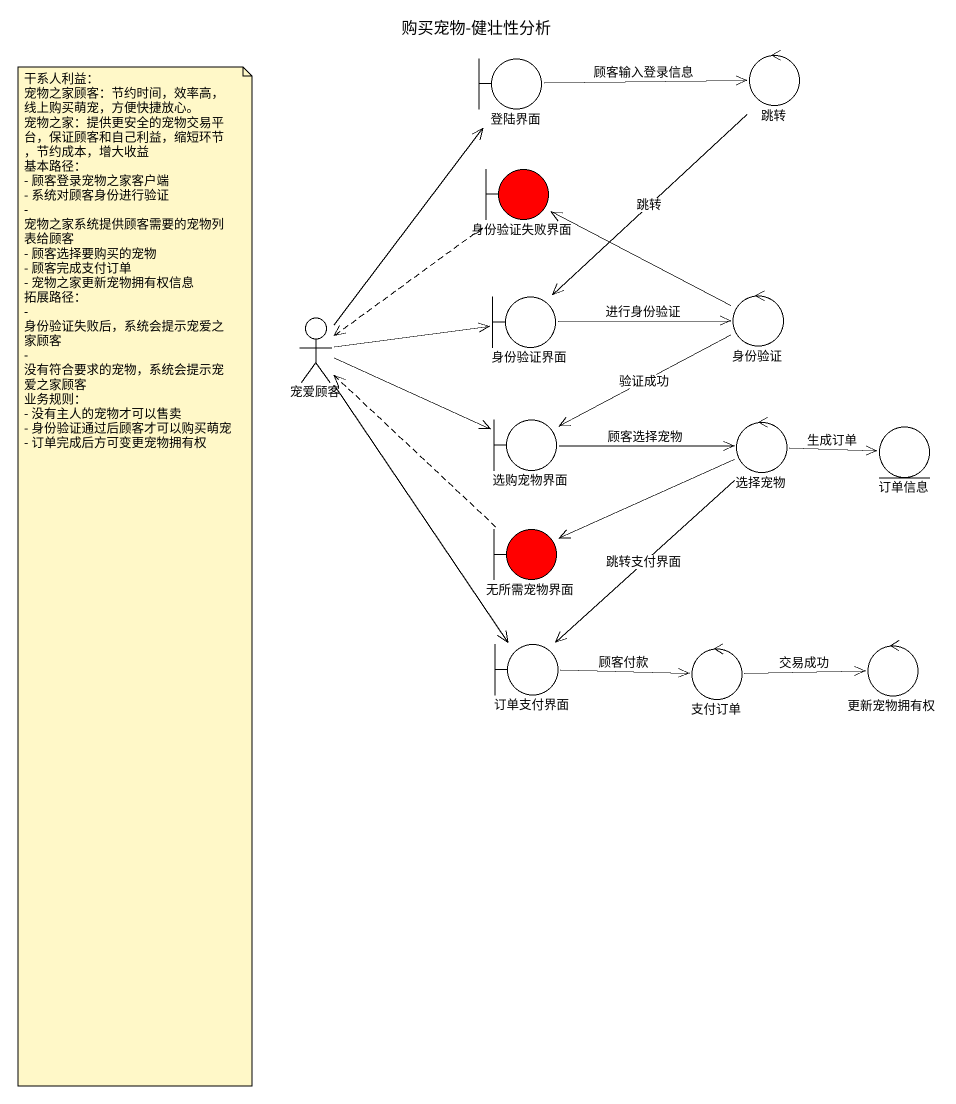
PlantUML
@startuml
title 购买宠物-健壮性分析
boundary 登陆界面
control 跳转
boundary 身份验证失败界面 #FF0000
actor 宠爱顾客
boundary 身份验证界面
control 身份验证
boundary 选购宠物界面
control 选择宠物
entity 订单信息
boundary 无所需宠物界面 #FF0000
boundary 订单支付界面
control 支付订单
control 更新宠物拥有权
登陆界面 -right-> 跳转 : 顾客输入登录信息
跳转 --> 身份验证界面 : 跳转
身份验证失败界面 ..> 宠爱顾客
宠爱顾客 -up-> 登陆界面
宠爱顾客 -right-> 身份验证界面
宠爱顾客 -right-> 选购宠物界面
宠爱顾客 --> 订单支付界面
身份验证界面 -right-> 身份验证 : 进行身份验证
身份验证 -left-> 身份验证失败界面
身份验证 -left-> 选购宠物界面 : 验证成功
选购宠物界面 -right-> 选择宠物 : 顾客选择宠物
选择宠物 -right-> 订单信息 : 生成订单
选择宠物 -left-> 无所需宠物界面
选择宠物 --> 订单支付界面 : 跳转支付界面
无所需宠物界面 .up.> 宠爱顾客
订单支付界面 -right-> 支付订单 : 顾客付款
支付订单 -right-> 更新宠物拥有权 : 交易成功
note as N1
  干系人利益：
  宠物之家顾客：节约时间，效率高，线上购买萌宠，方便快捷放心。
  宠物之家：提供更安全的宠物交易平台，保证顾客和自己利益，缩短环节，节约成本，增大收益
  基本路径：
  - 顾客登录宠物之家客户端
  - 系统对顾客身份进行验证
  - 宠物之家系统提供顾客需要的宠物列表给顾客
  - 顾客选择要购买的宠物
  - 顾客完成支付订单
  - 宠物之家更新宠物拥有权信息
  拓展路径：
  - 身份验证失败后，系统会提示宠爱之家顾客
  - 没有符合要求的宠物，系统会提示宠爱之家顾客
  业务规则：
  - 没有主人的宠物才可以售卖
  - 身份验证通过后顾客才可以购买萌宠
  - 订单完成后方可变更宠物拥有权
end note
@enduml
